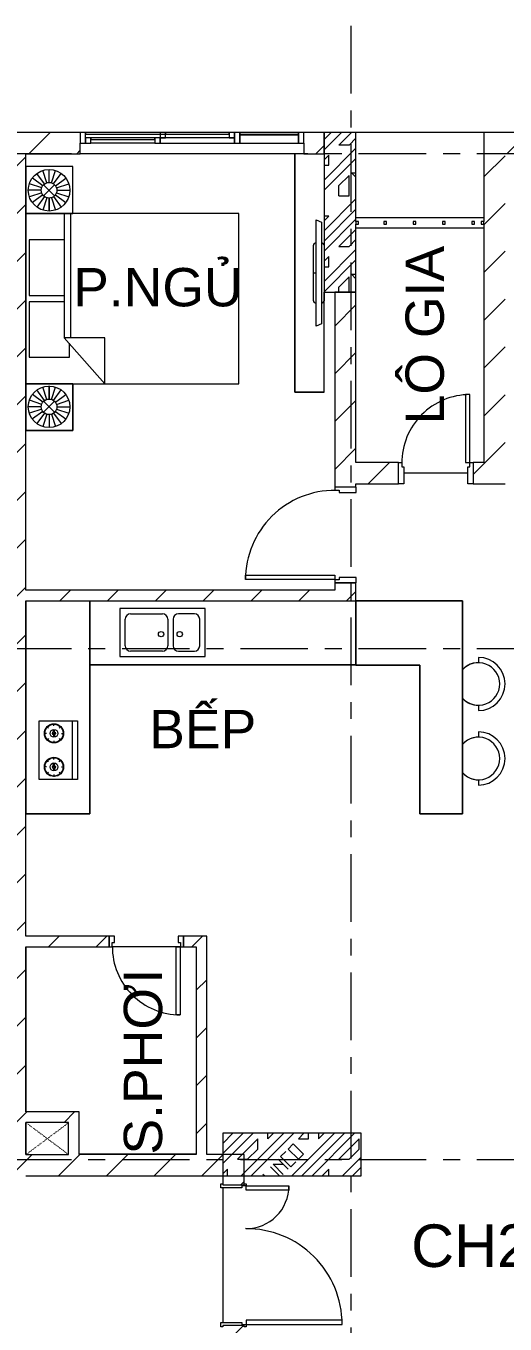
# Model space of a CAD drawing. Header units: millimetres. Extents: x -20144 to 117583, y -11426 to 48263.
# Drawn here: x 29350 to 33850, y 31408 to 43600 of the extents above; entities that cross this region are included whole.
import ezdxf

# ---------------------------------------------------------------- set-up
doc = ezdxf.new("R2010")
doc.units = ezdxf.units.MM
doc.linetypes.add('Dash', pattern=[12.35, 3.175, -3.175, 0, -3, 0, -3])
doc.linetypes.add('Grid Line', pattern=[22.225, 12.7, -3.175, 3.175, -3.175])
for name, color, linetype, lineweight in [('A-DETL-GENF', 31, 'Continuous', 5), ('A-DETL-GENF-HDLN', 161, 'Dash', 5), ('CHU', 181, 'Continuous', 5), ('CUA', 31, 'Continuous', 9), ('HATCH-TUONG', 152, 'Continuous', 9), ('NET CAT', 3, 'Continuous', 5), ('NET THAY 2', 55, 'Continuous', 5), ('NET-CAT', 3, 'Continuous', 9), ('NET-THAY', 2, 'Continuous', 15), ('THIET BI', 44, 'Continuous', 5), ('TRUC', 225, 'Continuous', 5)]:
    doc.layers.add(name, color=color, linetype=linetype, lineweight=lineweight)
doc.styles.add('Arial', font='arial.ttf', dxfattribs={"height": 360})
doc.styles.add('Arial_2', font='arial.ttf', dxfattribs={"height": 400})
pattern_1 = [(45, (95.25, 0), (-476.246, 476.246), []), (45, (190.5, 0), (-476.246, 476.246), []), (45, (0, 0), (-476.246, 476.246), []), (45, (476.25, 0), (-476.246, 476.246), []), (45, (571.5, 0), (-476.246, 476.246), []), (0, (381, 95.25), (0, 952.5), [95.25, -857.25]), (0, (476.25, 190.5), (0, 952.5), [95.25, -857.25]), (45, (381, 95.25), (0, 952.491), [134.684, -1212.342]), (45, (476.25, 95.25), (0, 952.491), [134.684, -1212.342]), (0, (381, 95.25), (0, 952.5), [95.25, -857.25]), (90, (-95.25, 95.25), (-952.5, 6e-14), [95.25, -857.25]), (90, (0, 95.25), (-952.5, 6e-14), [190.5, -762]), (45, (-95.25, 190.5), (0, 952.491), [134.684, -1212.342]), (90, (762, 381), (-952.5, 6e-14), [95.25, -857.25]), (0, (666.75, 381), (0, 952.5), [95.25, -857.25]), (45, (666.75, 381), (0, 952.491), [134.683, -1212.342]), (0, (857.25, 95.25), (0, 952.5), [95.25, -857.25]), (0, (857.25, 571.5), (0, 952.5), [95.25, -857.25]), (90, (1047.75, 666.75), (-952.5, 6e-14), [95.25, -857.25]), (45, (857.25, 571.5), (0, 952.491), [269.367, -1077.659]), (45, (952.5, 571.5), (0, 952.491), [134.683, -1212.342]), (45, (1143, 762), (0, 952.491), [134.684, -1212.342]), (0, (1143, 857.25), (0, 952.5), [95.25, -857.25]), (90, (1143, 762), (-952.5, 6e-14), [95.25, -857.25]), (0, (476.25, 762), (0, 952.5), [95.25, -857.25]), (0, (666.75, 857.25), (0, 952.5), [95.25, -857.25]), (90, (571.5, 762), (-952.5, 6e-14), [95.25, -857.25]), (90, (666.75, 762), (-952.5, 6e-14), [95.25, -857.25]), (45, (476.25, 762), (0, 952.491), [134.684, -1212.342]), (45, (666.75, 762), (0, 952.491), [134.683, -1212.342]), (135, (119, 214.8), (-952.491, 6e-14), [134.684, -1212.342]), (135, (238.1, 333.4), (-952.491, 6e-14), [134.684, -1212.342]), (135, (309.56, 404.8), (-952.491, 6e-14), [134.684, -1212.342]), (135, (333.4, 428.6), (-952.491, 6e-14), [134.683, -1212.342]), (135, (381, 476.25), (-952.491, 6e-14), [134.683, -1212.342]), (135, (404.8, 500.06), (-952.491, 6e-14), [134.684, -1212.342]), (135, (476.25, 571.5), (-952.491, 6e-14), [134.683, -1212.342]), (135, (523.9, 619.1), (-952.491, 6e-14), [134.684, -1212.342]), (45, (119, 214.8), (0, 952.491), [95.25, -1251.776]), (45, (238.1, 333.4), (0, 952.491), [67.361, -1279.665]), (45, (404.8, 500.06), (0, 952.491), [67.361, -1279.665]), (45, (309.56, 595.3), (0, 952.491), [67.361, -1279.665]), (45, (476.25, 571.5), (0, 952.491), [67.361, -1279.665]), (45, (381, 666.75), (0, 952.491), [67.361, -1279.665]), (0, (24.2, 309.5), (0, 952.5), [190.043, -762.457]), (0, (238.1, 523.9), (0, 952.5), [95.25, -857.25])]
pattern_2 = [(45, (0, 0), (-224.5064, 224.5064), [])]

# ---------------------------------------------------------------- blocks, each defined once
blk = doc.blocks.new('X-PHONG NGU 2 - X-PHONG NGU 2_Recovery_-378306-MẶT BẰNG TẦNG 24')
at = {"layer": 'CUA'}
for p, q in [((-1000, 0), (-1050, 0)), ((-1050, 0), (-1050, -100)), ((-450, 0), (-1000, 0)), ((-1000, 0), (-1000, -75)), ((-1000, -100), (-1000, 0)), ((-450, -75), (-450, 0)), ((-400, 0), (-450, 0)), ((-450, 0), (-450, -100)), ((300, 0), (-400, 0)), ((-400, 0), (-400, -50)), ((-400, -100), (-400, 0)), ((300, -50), (300, 0)), ((350, 0), (300, 0)), ((300, 0), (300, -50)), ((350, -50), (350, 0)), ((350, 0), (950, 0)), ((1000, 0), (950, 0)), ((950, 0), (950, -50)), ((1050, 0), (1000, 0)), ((1000, 0), (1000, -100)), ((1000, -50), (1000, 0)), ((1050, -100), (1050, 0)), ((-1050, -100), (-1000, -100)), ((-1000, -75), (-450, -75)), ((-450, -85), (-1000, -85)), ((-1000, -85), (-1000, -100)), ((-1000, -100), (-450, -100)), ((-450, -100), (-450, -85)), ((-450, -100), (-400, -100)), ((-400, -50), (300, -50)), ((-350, -50), (-400, -50)), ((-400, -50), (-400, -100)), ((-400, -100), (-350, -100)), ((-350, -100), (-350, -50)), ((250, -85), (-350, -85)), ((-350, -85), (-350, -100)), ((-350, -100), (250, -100)), ((300, -50), (250, -50)), ((250, -50), (250, -100)), ((1000, -85), (250, -85)), ((250, -85), (250, -100)), ((250, -100), (250, -85)), ((250, -100), (1000, -100)), ((250, -100), (300, -100)), ((300, -50), (350, -50)), ((300, -100), (300, -50)), ((950, -35), (350, -35)), ((350, -35), (350, -50)), ((350, -50), (950, -50)), ((950, -50), (950, -35)), ((950, -50), (1000, -50)), ((1000, -100), (1000, -85)), ((1000, -100), (1050, -100))]:
    blk.add_line(p, q, dxfattribs=at)
blk = doc.blocks.new('X-BAR - X-BAR-484917-MẶT BẰNG TẦNG 24')
at = {"layer": 'THIET BI'}
for p, q in [((0, 0), (-1000, 0)), ((-1000, 0), (-1000, -604)), ((-1000, -604), (-1000, 0)), ((-1000, 0), (0, 0)), ((0, -2000), (0, 0)), ((0, 0), (0, -2000)), ((-1000, -604), (-400, -604)), ((-400, -604), (-1000, -604)), ((-400, -604), (-400, -2000)), ((-400, -2000), (-400, -604)), ((-400, -2000), (0, -2000)), ((0, -2000), (-400, -2000))]:
    blk.add_line(p, q, dxfattribs=at)
blk = doc.blocks.new('X-GHE BAR - X-GHE BAR-449055-MẶT BẰNG TẦNG 24')
at = {"layer": 'THIET BI'}
for p, q in [((-250, -250), (-200, -250)), ((-250, -250), (-200, -250)), ((200, -250), (250, -250)), ((200, -250), (250, -250)), ((-132, -400), (132, -400)), ((-132, -400), (132, -400))]:
    blk.add_line(p, q, dxfattribs=at)
for radius, start, end in [(250, 0, 180), (250, 0, 180), (200, 311.4096, 228.5904), (200, 180, 228.5904), (200, 311.4096, 0)]:
    blk.add_arc((0, -250), radius, start, end, dxfattribs=at)
blk = doc.blocks.new('CUA VAO CAN HO_0001 - Type 1-434610-MẶT BẰNG TẦNG 24')
at = {"layer": 'CUA', "lineweight": 5}
for p, q in [((-570, 98), (-570, 118)), ((-570, 118), (-530, 118)), ((-560, 98), (-570, 98)), ((-560, -102), (-560, 98)), ((-530, 118), (-530, -81)), ((733, 118), (773, 118)), ((733, -81), (733, 118)), ((763, 98), (763, -102)), ((773, 98), (763, 98)), ((773, 118), (773, 98)), ((-570, -102), (-560, -102)), ((-570, -122), (-570, -102)), ((-550, -81), (-550, -122)), ((-530, -81), (-550, -81)), ((753, -81), (733, -81)), ((753, -122), (753, -81)), ((763, -102), (773, -102)), ((773, -102), (773, -122)), ((-550, -122), (-570, -122)), ((773, -122), (753, -122))]:
    blk.add_line(p, q, dxfattribs=at)
at = {"layer": 'CUA'}
for p, q in [((-509, -122), (-549, -122)), ((-549, -122), (-549, -1022)), ((-509, -1022), (-509, -122)), ((712, -122), (752, -122)), ((712, -522), (712, -122)), ((752, -122), (752, -522)), ((752, -522), (712, -522)), ((-549, -1022), (-509, -1022))]:
    blk.add_line(p, q, dxfattribs=at)
at = {"layer": 'CUA', "lineweight": 5}
for centre, radius, start, end in [((-549, -122), 900, 270, 0.5), ((752, -122), 400, 179.5, 270)]:
    blk.add_arc(centre, radius, start, end, dxfattribs=at)
blk = doc.blocks.new('X-GIUONG - X-GIUONG-V2-MẶT BẰNG TẦNG 24')
at = {"layer": 'THIET BI'}
for p, q in [((-800, 0), (-1239, 0)), ((-1239, 0), (-1239, -439)), ((-1239, 0), (-800, 0)), ((-1239, -439), (-1239, 0)), ((-1076, -174), (-1174, -103)), ((-1060, -158), (-1131, -60)), ((-1039, -148), (-1077, -32)), ((-1017, -144), (-1017, -22)), ((-994, -148), (-956, -32)), ((-974, -158), (-902, -60)), ((-957, -174), (-859, -103)), ((-800, -439), (-800, 0)), ((800, 0), (-800, 0)), ((-800, 0), (-800, -2000)), ((800, 0), (-800, 0)), ((-800, 0), (-800, -439)), ((-800, 0), (-800, -2000)), ((-550, -30), (-550, -410)), ((-30, -30), (-550, -30)), ((-30, -360), (-30, -30)), ((30, -30), (30, -360)), ((550, -30), (30, -30)), ((550, -360), (550, -30)), ((1239, 0), (800, 0)), ((800, 0), (800, -439)), ((800, -2000), (800, 0)), ((1239, 0), (800, 0)), ((800, 0), (800, -439)), ((800, -2000), (800, 0)), ((957, -174), (859, -103)), ((974, -158), (902, -60)), ((994, -148), (956, -32)), ((1017, -144), (1017, -22)), ((1039, -148), (1077, -32)), ((1060, -158), (1131, -60)), ((1076, -174), (1174, -103)), ((1239, -439), (1239, 0)), ((1239, -439), (1239, 0)), ((-1090, -217), (-1212, -217)), ((-1086, -195), (-1202, -157)), ((-1086, -240), (-1202, -278)), ((-1068, -269), (-965, -166)), ((-1068, -166), (-965, -269)), ((-947, -195), (-831, -157)), ((-947, -240), (-831, -278)), ((-943, -217), (-821, -217)), ((-821, -217), (-943, -217)), ((943, -217), (821, -217)), ((821, -217), (943, -217)), ((947, -195), (831, -157)), ((947, -240), (831, -278)), ((1068, -269), (965, -166)), ((1068, -166), (965, -269)), ((1086, -195), (1202, -157)), ((1086, -240), (1202, -278)), ((1090, -217), (1212, -217)), ((-1076, -260), (-1174, -332)), ((-1060, -277), (-1131, -375)), ((-1039, -287), (-1077, -403)), ((-1017, -291), (-1017, -412)), ((-994, -287), (-956, -403)), ((-974, -277), (-902, -375)), ((-957, -260), (-859, -332)), ((-370, -360), (-800, -740)), ((-370, -740), (-370, -360)), ((800, -360), (-370, -360)), ((957, -260), (859, -332)), ((974, -277), (902, -375)), ((994, -287), (956, -403)), ((1017, -291), (1017, -412)), ((1039, -287), (1077, -403)), ((1060, -277), (1131, -375)), ((1076, -260), (1174, -332)), ((-1239, -439), (-800, -439)), ((-800, -439), (-1239, -439)), ((-550, -410), (-420, -410)), ((-370, -420), (800, -420)), ((800, -439), (1239, -439)), ((800, -439), (1239, -439)), ((-800, -740), (-370, -740)), ((-800, -2000), (800, -2000)), ((-800, -2000), (800, -2000))]:
    blk.add_line(p, q, dxfattribs=at)
for centre, radius in [((-1017, -217), 195), ((1017, -217), 195), ((-1017, -217), 73.2), ((1017, -217), 73.2)]:
    blk.add_circle(centre, radius, dxfattribs=at)
blk = doc.blocks.new('X-BEP - X-BEP-484492-MẶT BẰNG TẦNG 24')
at = {"layer": 'THIET BI'}
for p, q in [((0, 0), (0, -600)), ((0, -600), (0, 0)), ((2500, -600), (2500, 0)), ((2500, 0), (2500, -600)), ((282, -72), (282, -522)), ((1082, -72), (282, -72)), ((382, -122), (682, -122)), ((982, -122), (832, -122)), ((1082, -522), (1082, -72)), ((332, -422), (332, -172)), ((732, -172), (732, -422)), ((782, -172), (782, -422)), ((1032, -422), (1032, -172)), ((682, -472), (382, -472)), ((832, -472), (982, -472)), ((0, -600), (2500, -600)), ((2500, -600), (0, -600)), ((282, -522), (1082, -522))]:
    blk.add_line(p, q, dxfattribs=at)
for centre in [(669, -312), (844, -312)]:
    blk.add_circle(centre, 25, dxfattribs=at)
for centre, start, end in [((382, -172), 90, 180), ((682, -172), 360, 90), ((832, -172), 90, 180), ((982, -172), 360, 90), ((382, -422), 180, 270), ((682, -422), 270, 0), ((832, -422), 180, 270), ((982, -422), 270, 0)]:
    blk.add_arc(centre, 50, start, end, dxfattribs=at)
blk = doc.blocks.new('X-BEP - X-BEP-484346-MẶT BẰNG TẦNG 24')
at = {"layer": 'THIET BI'}
for p, q in [((2000, 0), (0, 0)), ((0, 0), (2000, 0)), ((2000, -600), (2000, 0)), ((2000, 0), (2000, -600)), ((1127, -117), (1676, -117)), ((1127, -476), (1127, -117)), ((1676, -117), (1676, -476)), ((1676, -162), (1127, -162)), ((1244, -267), (1244, -243)), ((1559, -267), (1559, -243)), ((1174, -337), (1150, -337)), ((1194, -287), (1178, -271)), ((1230, -333), (1207, -333)), ((1230, -341), (1207, -341)), ((1258, -333), (1280, -333)), ((1258, -341), (1280, -341)), ((1293, -287), (1310, -271)), ((1314, -337), (1337, -337)), ((1489, -337), (1466, -337)), ((1510, -287), (1493, -271)), ((1545, -333), (1523, -333)), ((1545, -341), (1523, -341)), ((1573, -333), (1596, -333)), ((1573, -341), (1596, -341)), ((1609, -287), (1625, -271)), ((1629, -337), (1653, -337)), ((1676, -476), (1127, -476)), ((1194, -387), (1178, -403)), ((1244, -407), (1244, -431)), ((1293, -387), (1310, -403)), ((1510, -387), (1493, -403)), ((1559, -407), (1559, -431)), ((1609, -387), (1625, -403)), ((0, -600), (2000, -600)), ((2000, -600), (0, -600))]:
    blk.add_line(p, q, dxfattribs=at)
for centre, radius in [((1244, -337), 90), ((1244, -337), 85.5), ((1244, -337), 36.9), ((1244, -337), 14.7), ((1244, -337), 8.24), ((1559, -337), 90), ((1559, -337), 85.5), ((1559, -337), 36.9), ((1559, -337), 14.7), ((1559, -337), 8.24)]:
    blk.add_circle(centre, radius, dxfattribs=at)
blk = doc.blocks.new('X-TV - X-TV-615256-MẶT BẰNG TẦNG 24')
at = {"layer": 'THIET BI'}
for p, q in [((2240, 275), (0, 275)), ((0, 275), (0, 0)), ((0, 275), (2240, 275)), ((0, 0), (0, 275)), ((620, 75), (1620, 75)), ((642, 25), (620, 75)), ((1597, 25), (642, 25)), ((860, 100), (1380, 100)), ((1120, 100), (1120, 75)), ((1620, 75), (1597, 25)), ((0, 0), (940, 0)), ((940, 0), (860, 0))]:
    blk.add_line(p, q, dxfattribs=at)
for centre, start_param, end_param in [((860, 75), 0, 1.570796), ((860, 25), 1.570796, 3.141593), ((1380, 75), 4.712389, 6.283185), ((1380, 25), 3.141593, 4.712389)]:
    blk.add_ellipse(centre, major_axis=(0, 25), ratio=0.9, start_param=start_param, end_param=end_param, dxfattribs=at)
blk = doc.blocks.new('CUA PHONG NGU - Type 1-694848-MẶT BẰNG TẦNG 24')
at = {"layer": 'CUA'}
for p, q in [((-318, 940), (-278, 940)), ((-318, 102), (-318, 940)), ((-278, 940), (-278, 102)), ((-278, 102), (-318, 102))]:
    blk.add_line(p, q, dxfattribs=at)
at = {"layer": 'CUA', "lineweight": 5}
for p, q in [((-319, 102), (-349, 102)), ((-349, 102), (-349, -98)), ((-319, 61), (-319, 102)), ((-299, 61), (-319, 61)), ((-299, -98), (-299, 61)), ((521, 61), (501, 61)), ((501, 61), (501, -98)), ((551, 102), (521, 102)), ((521, 102), (521, 61)), ((551, -98), (551, 102)), ((-349, -98), (-299, -98)), ((501, -98), (551, -98))]:
    blk.add_line(p, q, dxfattribs=at)
blk.add_arc((-318, 102), 838, 359.5, 90, dxfattribs=at)
blk = doc.blocks.new('CUA WC - Type 1-695049-MẶT BẰNG TẦNG 24')
at = {"layer": 'CUA', "lineweight": 5}
for p, q in [((-249, -102), (-249, 98)), ((-249, 98), (-199, 98)), ((-199, 98), (-199, -61)), ((401, 98), (451, 98)), ((401, -61), (401, 98)), ((451, 98), (451, -102)), ((-219, -102), (-249, -102)), ((-219, -61), (-219, -102)), ((-199, -61), (-219, -61)), ((421, -61), (401, -61)), ((421, -102), (421, -61)), ((451, -102), (421, -102))]:
    blk.add_line(p, q, dxfattribs=at)
at = {"layer": 'CUA'}
for p, q in [((-178, -102), (-218, -102)), ((-218, -102), (-218, -740)), ((-178, -740), (-178, -102)), ((-218, -740), (-178, -740))]:
    blk.add_line(p, q, dxfattribs=at)
at = {"layer": 'CUA', "lineweight": 5}
blk.add_arc((-218, -102), 638, 270, 0.5, dxfattribs=at)
blk = doc.blocks.new('CUA WC - Type 1-374153-MẶT BẰNG TẦNG 24')
at = {"layer": 'CUA'}
for p, q in [((-218, 690), (-178, 690)), ((-218, 52), (-218, 690)), ((-178, 690), (-178, 52)), ((-178, 52), (-218, 52))]:
    blk.add_line(p, q, dxfattribs=at)
at = {"layer": 'CUA', "lineweight": 5}
for p, q in [((-219, 52), (-249, 52)), ((-249, 52), (-249, -48)), ((-219, 11), (-219, 52)), ((-199, 11), (-219, 11)), ((-199, -48), (-199, 11)), ((421, 11), (401, 11)), ((401, 11), (401, -48)), ((451, 52), (421, 52)), ((421, 52), (421, 11)), ((451, -48), (451, 52)), ((-249, -48), (-199, -48)), ((401, -48), (451, -48))]:
    blk.add_line(p, q, dxfattribs=at)
blk.add_arc((-218, 52), 638, 359.5, 90, dxfattribs=at)
blk = doc.blocks.new('Railing - 25mm-666288-MẶT BẰNG TẦNG 24')
at = {"layer": 'NET THAY 2'}
for p, q in [((12.5, 12.5), (-12.5, 12.5)), ((-12.5, 12.5), (-12.5, -12.5)), ((12.5, -12.5), (12.5, 12.5)), ((-12.5, -12.5), (12.5, -12.5))]:
    blk.add_line(p, q, dxfattribs=at)
blk = doc.blocks.new('Railing - Railing-655063-MẶT BẰNG TẦNG 24')
at = {"rotation": 90}
for p in [(32463, 41750), (32726, 41750), (33001, 41750), (33276, 41750), (33551, 41750), (33638, 41750)]:
    blk.add_blockref('Railing - 25mm-666288-MẶT BẰNG TẦNG 24', p, dxfattribs=at)
blk = doc.blocks.new('Family2 - Family1 2-692518-MẶT BẰNG TẦNG 24')
at = {"layer": 'A-DETL-GENF'}
for p, q in [((400, 300), (0, 300)), ((0, 300), (0, 0)), ((400, 0), (400, 300)), ((0, 0), (400, 0))]:
    blk.add_line(p, q, dxfattribs=at)
at = {"layer": 'A-DETL-GENF-HDLN'}
for p, q in [((0, 300), (400, 1)), ((0, 0), (400, 299))]:
    blk.add_line(p, q, dxfattribs=at)

msp = doc.modelspace()

# ---------------------------------------------------------------- hatches: boundary and pattern name
at = {"layer": 'HATCH-TUONG', "lineweight": 5}
h = msp.add_hatch(dxfattribs=at)
h.set_pattern_fill('FP_2', color=256, style=0, pattern_type=2)
h.set_pattern_definition(pattern_2)
h.paths.add_polyline_path([(32150.5, 42399.9), (32150.5, 42599.9), (31960.5, 42599.9), (31960.5, 42399.9)], flags=0)
h.paths.add_polyline_path([(29780.7, 42399.9), (29860.5, 42399.9), (29860.5, 42599.9), (29250.4, 42599.9), (29250.4, 42399.9), (29350.4, 42399.9)], flags=0)
h = msp.add_hatch(dxfattribs=at)
h.set_pattern_fill('FP_2', color=256, style=0, pattern_type=2)
h.set_pattern_definition(pattern_2)
h.paths.add_polyline_path([(35450.5, 42399.9), (35450.5, 42599.9), (33650.5, 42599.9), (33650.5, 42399.9), (35361.1, 42399.9)], flags=0)
h = msp.add_hatch(dxfattribs=at)
h.set_pattern_fill('FP_2', color=256, style=0, pattern_type=2)
h.set_pattern_definition(pattern_2)
h.paths.add_polyline_path([(29350.4, 32999.9), (29350.4, 42399.9), (29150.4, 42399.9), (29150.5, 32999.9)], flags=0)
h = msp.add_hatch(dxfattribs=at)
h.set_pattern_fill('FP_2', color=256, style=0, pattern_type=2)
h.set_pattern_definition(pattern_2)
h.paths.add_polyline_path([(33850.5, 39299.9), (33850.5, 42399.9), (33650.5, 42399.9), (33650.5, 39299.9)], flags=0)
h = msp.add_hatch(dxfattribs=at)
h.set_pattern_fill('FP_2', color=256, style=0, pattern_type=2)
h.set_pattern_definition(pattern_2)
h.paths.add_polyline_path([(32450.5, 38199.9), (32450.5, 38369.9), (32250.5, 38369.9), (32250.5, 38199.9)], flags=0)
h.paths.add_polyline_path([(32450.5, 39269.9), (32450.5, 41099.9), (32250.5, 41099.9), (32250.5, 39269.9)], flags=0)
h = msp.add_hatch(dxfattribs=at)
h.set_pattern_fill('FP_2', color=256, style=0, pattern_type=2)
h.set_pattern_definition(pattern_2)
h.paths.add_polyline_path([(32450.5, 39299.9), (32850.5, 39299.9), (32850.5, 39499.9), (32450.5, 39499.9)], flags=0)
h.paths.add_polyline_path([(33650.5, 39299.9), (33650.5, 39499.9), (33550.5, 39499.9), (33550.5, 39299.9)], flags=0)
h = msp.add_hatch(dxfattribs=at)
h.set_pattern_fill('FP_2', color=256, style=0, pattern_type=2)
h.set_pattern_definition(pattern_2)
h.paths.add_polyline_path([(32250.5, 38199.9), (32250.5, 38299.9), (29350.4, 38299.9), (29350.4, 38199.9), (31497.8, 38199.9)], flags=0)
h = msp.add_hatch(dxfattribs=at)
h.set_pattern_fill('FP_2', color=256, style=0, pattern_type=2)
h.set_pattern_definition(pattern_2)
h.paths.add_polyline_path([(31050.5, 34949.9), (31050.5, 35049.9), (30830.5, 35049.9), (30830.5, 34949.9), (30950.5, 34949.9)], flags=0)
h.paths.add_polyline_path([(30130.5, 34949.9), (30130.5, 35049.9), (29350.4, 35049.9), (29350.4, 34949.9), (29780.7, 34949.9)], flags=0)
h = msp.add_hatch(dxfattribs=at)
h.set_pattern_fill('FP_2', color=256, style=0, pattern_type=2)
h.set_pattern_definition(pattern_2)
h.paths.add_polyline_path([(31050.5, 32999.9), (31050.5, 34949.9), (30950.5, 34949.9), (30950.5, 32999.9)], flags=0)
h = msp.add_hatch(dxfattribs=at)
h.set_pattern_fill('FP_2', color=256, style=0, pattern_type=2)
h.set_pattern_definition(pattern_2)
h.paths.add_polyline_path([(29850.5, 33299.9), (29850.5, 33399.9), (29350.4, 33399.9), (29350.5, 33299.9), (29780.7, 33299.9)], flags=0)
h = msp.add_hatch(dxfattribs=at)
h.set_pattern_fill('FP_2', color=256, style=0, pattern_type=2)
h.set_pattern_definition(pattern_2)
h.paths.add_polyline_path([(29350.4, 32799.9), (29350.4, 32999.9), (24850.4, 32999.9), (24850.4, 32799.9), (28063.7, 32799.9)], flags=0)
h = msp.add_hatch(dxfattribs=at)
h.set_pattern_fill('FP_2', color=256, style=0, pattern_type=2)
h.set_pattern_definition(pattern_2)
h.paths.add_polyline_path([(31200.5, 32799.9), (31200.5, 32999.9), (29350.4, 32999.9), (29350.4, 32799.9), (29780.7, 32799.9)], flags=0)
h = msp.add_hatch(dxfattribs=at)
h.set_pattern_fill('FP_2', color=256, style=0, pattern_type=2)
h.set_pattern_definition(pattern_2)
h.paths.add_polyline_path([(31400.5, 27049.9), (31400.5, 31393.4), (31200.5, 31393.4), (31200.5, 27049.9)], flags=0)
h.paths.add_polyline_path([(31400.5, 32716.4), (31400.5, 32999.9), (31200.5, 32999.9), (31200.5, 32716.4)], flags=0)
at = {"layer": 'NET CAT'}
h = msp.add_hatch(dxfattribs=at)
h.set_pattern_fill('FP_1', color=256, style=0, pattern_type=2)
h.set_pattern_definition(pattern_1)
h.paths.add_polyline_path([(32150.5, 41099.9), (32450.5, 41099.9), (32450.5, 42599.9), (32150.5, 42599.9), (32150.5, 41590.1)], flags=0)
h = msp.add_hatch(dxfattribs=at)
h.set_pattern_fill('FP_1', color=256, style=0, pattern_type=2)
h.set_pattern_definition(pattern_1)
h.paths.add_polyline_path([(32500.5, 32799.9), (32500.5, 33199.9), (31200.5, 33199.9), (31200.5, 32799.9), (31497.8, 32799.9)], flags=0)

# ---------------------------------------------------------------- linework, layer by layer
at = {"layer": 'NET CAT', "lineweight": 13}
for p, q in [((32150.5, 42599.9), (32150.5, 41099.9)), ((32450.5, 42599.9), (32150.5, 42599.9)), ((32450.5, 41762), (32450.5, 42599.9)), ((32450.5, 41099.9), (32450.5, 41737)), ((32150.5, 41099.9), (32450.5, 41099.9)), ((32500.5, 33199.9), (31200.5, 33199.9)), ((31200.5, 33199.9), (31200.5, 32799.9)), ((32500.5, 32799.9), (32500.5, 33199.9)), ((31200.5, 32799.9), (32500.5, 32799.9))]:
    msp.add_line(p, q, dxfattribs=at)
at = {"layer": 'NET-CAT', "lineweight": 15}
for p, q in [((29860.5, 42599.9), (29250.4, 42599.9)), ((32150.5, 42599.9), (31960.5, 42599.9)), ((32150.5, 42399.9), (32150.5, 42599.9)), ((35450.5, 42599.9), (33650.5, 42599.9)), ((33650.5, 42599.9), (33650.5, 42399.9)), ((29860.5, 42399.9), (29860.5, 42499.9)), ((31960.5, 42499.9), (31960.5, 42399.9)), ((29350.4, 42399.9), (29860.5, 42399.9)), ((29350.4, 38299.9), (29350.4, 42399.9)), ((31960.5, 42399.9), (32150.5, 42399.9)), ((33650.5, 42399.9), (33650.5, 41762)), ((33650.5, 41737), (33650.5, 39499.9)), ((32250.5, 41099.9), (32250.5, 39269.9)), ((32450.5, 41099.9), (32250.5, 41099.9)), ((32450.5, 39499.9), (32450.5, 41099.9)), ((32850.5, 39499.9), (32450.5, 39499.9)), ((32850.5, 39299.9), (32850.5, 39499.9)), ((33650.5, 39499.9), (33550.5, 39499.9)), ((33550.5, 39499.9), (33550.5, 39299.9)), ((32250.5, 39269.9), (32450.5, 39269.9)), ((32450.5, 39269.9), (32450.5, 39299.9)), ((32450.5, 39299.9), (32850.5, 39299.9)), ((33550.5, 39299.9), (33650.5, 39299.9)), ((33650.5, 39299.9), (33850.5, 39299.9)), ((32250.5, 38299.9), (29350.4, 38299.9)), ((32250.5, 38369.9), (32250.5, 38299.9)), ((32450.5, 38369.9), (32250.5, 38369.9)), ((32450.5, 38199.9), (32450.5, 38369.9)), ((29350.4, 38199.9), (32250.5, 38199.9)), ((29350.4, 35049.9), (29350.4, 38199.9)), ((32250.5, 38199.9), (32450.5, 38199.9)), ((30130.5, 35049.9), (29350.4, 35049.9)), ((30130.5, 34949.9), (30130.5, 35049.9)), ((31050.5, 35049.9), (30830.5, 35049.9)), ((30830.5, 35049.9), (30830.5, 34949.9)), ((31050.5, 34949.9), (31050.5, 35049.9)), ((29350.4, 34949.9), (30130.5, 34949.9)), ((29350.4, 33399.9), (29350.4, 34949.9)), ((30830.5, 34949.9), (30950.5, 34949.9)), ((30950.5, 34949.9), (30950.5, 32999.9)), ((31050.5, 32999.9), (31050.5, 34949.9)), ((29850.5, 33399.9), (29350.4, 33399.9)), ((29350.4, 32999.9), (29350.4, 33299.9)), ((29850.5, 33299.9), (29850.5, 33399.9)), ((29850.5, 32999.9), (29850.5, 33299.9)), ((30950.5, 32999.9), (29850.5, 32999.9)), ((31200.5, 32999.9), (31050.5, 32999.9)), ((31400.5, 32999.9), (31200.5, 32999.9)), ((31400.5, 32716.4), (31400.5, 32999.9)), ((29350.4, 32799.9), (31200.5, 32799.9)), ((31200.5, 32799.9), (31200.5, 32716.4)), ((31200.5, 32716.4), (31400.5, 32716.4))]:
    msp.add_line(p, q, dxfattribs=at)
at = {"layer": 'NET-THAY', "lineweight": 9}
for p, q in [((32150.5, 42599.9), (26000.5, 42599.9)), ((36800.5, 42599.9), (32450.5, 42599.9)), ((31960.5, 42399.9), (29860.5, 42399.9)), ((32450.5, 41799.5), (33650.5, 41799.5)), ((33650.5, 41699.5), (32450.5, 41699.5)), ((33500.5, 39399.9), (32900.5, 39399.9)), ((29352.7, 33399.9), (29352.7, 34949.9)), ((30160.5, 34954.9), (30800.5, 34954.9)), ((30950.5, 33004.9), (29850.5, 33004.9)), ((31201.4, 31423.4), (31201.4, 32686.4))]:
    msp.add_line(p, q, dxfattribs=at)
at = {"layer": 'TRUC', "linetype": 'Grid Line', "ltscale": 50}
for p, q in [((32400.5, 43599.9), (32400.5, -4500.1)), ((42000.5, 42599.9), (-11036.3, 42599.9)), ((42000.5, 42399.9), (-14407, 42399.9)), ((42000.5, 37749.9), (-12092.4, 37749.9)), ((42000.5, 32949.9), (-12092.4, 32949.9))]:
    msp.add_line(p, q, dxfattribs=at)

# ---------------------------------------------------------------- block references
at = {"lineweight": 9}
for name, p, rotation in [('X-PHONG NGU 2 - X-PHONG NGU 2_Recovery_-378306-MẶT BẰNG TẦNG 24', (30910.5, 42499.9), 180), ('X-TV - X-TV-615256-MẶT BẰNG TẦNG 24', (32150.5, 40159.9), 90), ('X-GIUONG - X-GIUONG-V2-MẶT BẰNG TẦNG 24', (29350.5, 41039.9), 90), ('CUA WC - Type 1-695049-MẶT BẰNG TẦNG 24', (33302, 39397.7), 180), ('CUA PHONG NGU - Type 1-694848-MẶT BẰNG TẦNG 24', (32352.8, 38718.5), 90), ('X-BEP - X-BEP-484346-MẶT BẰNG TẦNG 24', (29950.5, 38200), 270), ('X-GHE BAR - X-GHE BAR-449055-MẶT BẰNG TẦNG 24', (33850.4, 37420), 270), ('X-GHE BAR - X-GHE BAR-449055-MẶT BẰNG TẦNG 24', (33850.4, 36720), 270), ('CUA WC - Type 1-374153-MẶT BẰNG TẦNG 24', (30581.9, 35002.2), 180), ('CUA VAO CAN HO_0001 - Type 1-434610-MẶT BẰNG TẦNG 24', (31298.3, 31953.5), 90)]:
    msp.add_blockref(name, p, dxfattribs=dict(at, rotation=rotation))
for name, p in [('Railing - Railing-655063-MẶT BẰNG TẦNG 24', (0, 0)), ('X-BEP - X-BEP-484492-MẶT BẰNG TẦNG 24', (29950.5, 38199.9)), ('X-BAR - X-BAR-484917-MẶT BẰNG TẦNG 24', (33450.4, 38199.9))]:
    msp.add_blockref(name, p, dxfattribs=at)
at = {"lineweight": 5}
msp.add_blockref('Family2 - Family1 2-692518-MẶT BẰNG TẦNG 24', (29350.5, 32999.9), dxfattribs=at)

# ---------------------------------------------------------------- texts
at = {"layer": 'CHU', "color": 7, "char_height": 360, "attachment_point": 3, "rotation": 90, "line_spacing_factor": 0.936439, "style": 'Arial'}
for s, insert, width in [('\\pt2540.0016,5079.9996,7620.0012,10159.9992,12700.0008,15239.9988,17780.0004,20319.9984,22860,25400.0016,27939.9996,30480.0012,33019.9992,35560.0008,38099.9988,40640.0004,43179.9984,45720,48260.0016,50799.9996,53340.0012,55879.9992,58420.0008,60959.9988,63500.0004,66039.9984,68580,71120.0016,73659.9996,76200.0012,78739.9992,81280.0008;LÔ GIA', (32915.6, 41534.5), 1644.28), ('\\pt2540.0016,5079.9996,7620.0012,10159.9992,12700.0008,15239.9988,17780.0004,20319.9984,22860,25400.0016,27939.9996,30480.0012,33019.9992,35560.0008,38099.9988,40640.0004,43179.9984,45720,48260.0016,50799.9996,53340.0012,55879.9992,58420.0008,60959.9988,63500.0004,66039.9984,68580,71120.0016,73659.9996,76200.0012,78739.9992,81280.0008;S.PHƠI', (30269.3, 34744.6), 1710.94)]:
    msp.add_mtext(s, dxfattribs=dict(at, insert=insert, width=width))
at = {"layer": 'CHU', "color": 7, "attachment_point": 3, "line_spacing_factor": 0.936439}
for s, insert, char_height, width, style in [('\\pt2540.0016,5079.9996,7620.0012,10159.9992,12700.0008,15239.9988,17780.0004,20319.9984,22860,25400.0016,27939.9996,30480.0012,33019.9992,35560.0008,38099.9988,40640.0004,43179.9984,45720,48260.0016,50799.9996,53340.0012,55879.9992,58420.0008,60959.9988,63500.0004,66039.9984,68580,71120.0016,73659.9996,76200.0012,78739.9992,81280.0008;P.NGỦ', (31385.9, 41326.5), 360, 1577.62, 'Arial'), ('\\pt2540.0016,5079.9996,7620.0012,10159.9992,12700.0008,15239.9988,17780.0004,20319.9984,22860,25400.0016,27939.9996,30480.0012,33019.9992,35560.0008,38099.9988,40640.0004,43179.9984,45720,48260.0016,50799.9996,53340.0012,55879.9992,58420.0008,60959.9988,63500.0004,66039.9984,68580,71120.0016,73659.9996,76200.0012,78739.9992,81280.0008;BẾP', (31513.5, 37176.3), 360, 1001.92, 'Arial'), ('\\pt2540,5080,7620,10160,12700,15240,17780,20320,22860,25400,27940,30480,33020,35560,38100,40640,43180,45720,48260,50800,53340,55880,58420,60960,63500,66040,68580,71120,73660,76200,78740,81280;CH24-03', (35204.9, 32344), 400, 2298.76, 'Arial_2')]:
    msp.add_mtext(s, dxfattribs=dict(at, insert=insert, char_height=char_height, width=width, style=style))

doc.saveas('drawing.dxf')
